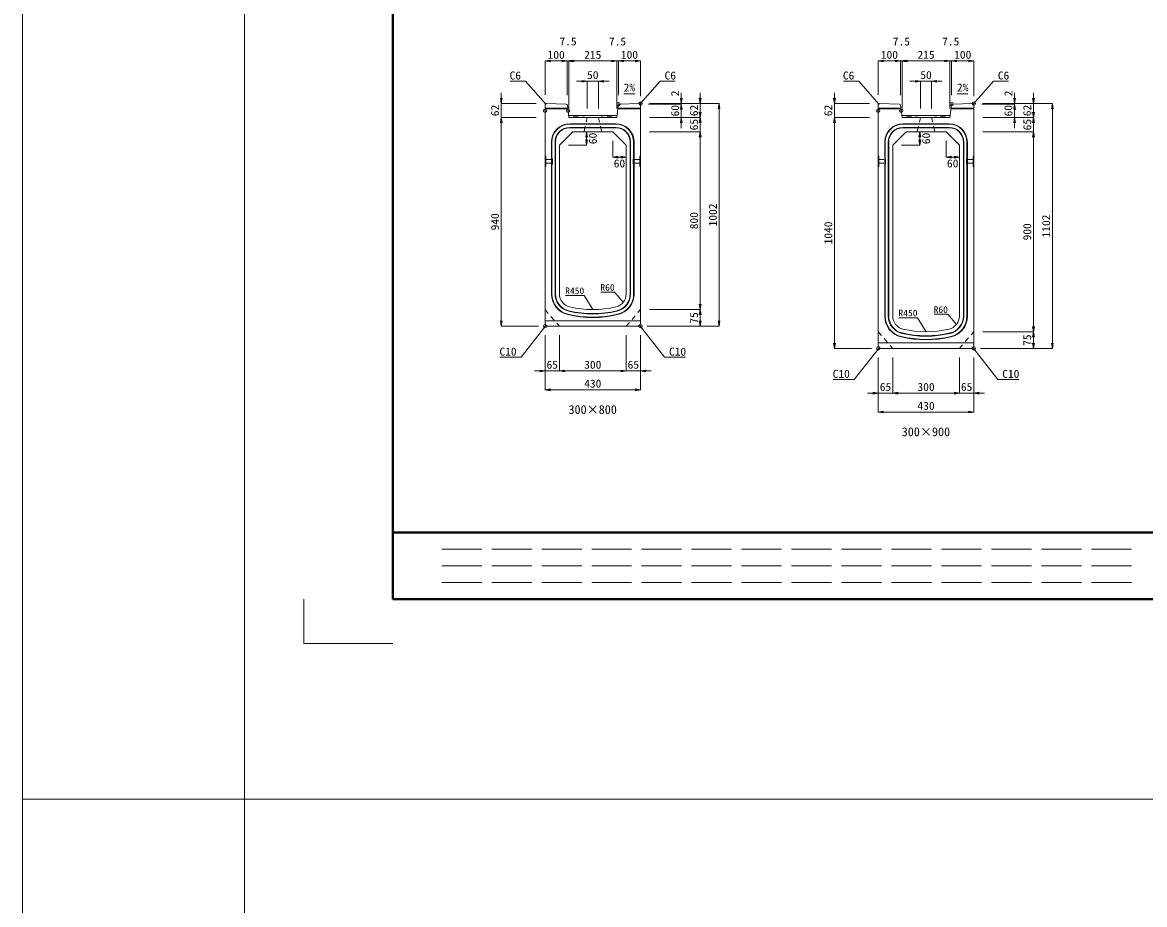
# Model space of a CAD drawing. Units: millimetres at full size. Extents: x -1267 to 18002, y -8037 to 14483.
# Drawn here: x -1267 to 3784, y 6168 to 10138 of the extents above; entities that cross this region are included whole.
import ezdxf
from ezdxf.enums import TextEntityAlignment as Align

# ---------------------------------------------------------------- set-up
doc = ezdxf.new("R2010")
doc.units = ezdxf.units.MM
doc.header["$LTSCALE"] = 30
doc.header["$PDMODE"] = 32
doc.header["$PDSIZE"] = 15
doc.linetypes.add('DASHED', pattern=[7.5, 6, -1.5])
doc.linetypes.add('USER1', pattern=[1.35, 0.75, -0.6])
for name, color, linetype, lineweight in [('0_2', 5, 'Continuous', 13), ('Defpoints_3', 1, 'Continuous', 13), ('インサート', 3, 'USER1', 9), ('図枠', 7, 'Continuous', 5), ('寸法線', 7, 'Continuous', 13), ('引出線', 4, 'Continuous', 13), ('排水孔', 30, 'USER1', 9), ('本体', 2, 'Continuous', 13), ('目地', 132, 'Continuous', 5), ('補助線', 8, 'Continuous', 13)]:
    doc.layers.add(name, color=color, linetype=linetype, lineweight=lineweight)
doc.layers.add('文字', color=7, linetype='Continuous')
doc.styles.add('ＭＳ 明朝', font='')
doc.styles.get('ＭＳ 明朝').set_extended_font_data('MS Mincho')

# ---------------------------------------------------------------- blocks, each defined once
blk = doc.blocks.new('open_arrow')
at = {"color": 0, "linetype": 'Continuous', "lineweight": -2}
blk.add_lwpolyline([(7.5, 1.25), (0, 0), (7.5, -1.25)], dxfattribs=at)

msp = doc.modelspace()

# ---------------------------------------------------------------- linework, layer by layer
at = {"layer": '0_2'}
for p, q in [((-1267.22, 14483.45), (-1267.22, -8037.05)), ((-267.22, 14483.45), (-267.22, -8037.05)), ((-1267.22, 6643.28), (18001.66, 6643.28))]:
    msp.add_line(p, q, dxfattribs=at)
at = {"layer": 'Defpoints_3'}
for p, q in [((0, 7543.37), (0, 7343.37)), ((0, 7343.37), (400, 7343.37))]:
    msp.add_line(p, q, dxfattribs=at)
at = {"layer": 'インサート'}
for p, q in [((1088.2, 9521.53), (1115.2, 9521.53)), ((1088.2, 9521.53), (1088.2, 9504.53)), ((1088.2, 9504.53), (1115.2, 9504.53)), ((1118.2, 9525.53), (1115.2, 9525.53)), ((1115.2, 9525.53), (1115.2, 9500.53)), ((1115.2, 9500.53), (1118.2, 9500.53)), ((1118.2, 9500.53), (1118.2, 9525.53)), ((1481.8, 9525.53), (1484.8, 9525.53)), ((1481.8, 9500.53), (1481.8, 9525.53)), ((1484.8, 9500.53), (1481.8, 9500.53)), ((1484.8, 9525.53), (1484.8, 9500.53)), ((1511.8, 9521.53), (1484.8, 9521.53)), ((1511.8, 9504.53), (1484.8, 9504.53)), ((1511.8, 9521.53), (1511.8, 9504.53)), ((2588.2, 9521.53), (2615.2, 9521.53)), ((2588.2, 9521.53), (2588.2, 9504.53)), ((2588.2, 9504.53), (2615.2, 9504.53)), ((2618.2, 9525.53), (2615.2, 9525.53)), ((2615.2, 9525.53), (2615.2, 9500.53)), ((2615.2, 9500.53), (2618.2, 9500.53)), ((2618.2, 9500.53), (2618.2, 9525.53)), ((2981.8, 9525.53), (2984.8, 9525.53)), ((2981.8, 9500.53), (2981.8, 9525.53)), ((2984.8, 9500.53), (2981.8, 9500.53)), ((2984.8, 9525.53), (2984.8, 9500.53)), ((3011.8, 9521.53), (2984.8, 9521.53)), ((3011.8, 9504.53), (2984.8, 9504.53)), ((3011.8, 9521.53), (3011.8, 9504.53))]:
    msp.add_line(p, q, dxfattribs=at)
at = {"layer": '図枠', "lineweight": 40}
for p, q in [((400, 7543.37), (400, 13083.37)), ((400, 7843.37), (8200, 7843.37)), ((400, 7543.37), (8200, 7543.37))]:
    msp.add_line(p, q, dxfattribs=at)
at = {"layer": '図枠', "linetype": 'DASHED', "lineweight": 9}
for p, q in [((3725, 7768.37), (600, 7768.37)), ((3725, 7693.37), (600, 7693.37)), ((3725, 7618.37), (600, 7618.37))]:
    msp.add_line(p, q, dxfattribs=at)
at = {"layer": '寸法線'}
for p, q in [((1085, 9964.77), (1233, 9964.77)), ((1085, 9813.03), (1085, 9964.77)), ((1137, 9964.77), (1240.5, 9964.77)), ((1185, 9811.03), (1185, 9964.77)), ((1185, 9811.03), (1185, 9964.77)), ((1192.5, 9751.03), (1192.5, 9964.77)), ((1192.5, 9964.77), (1407.5, 9964.77)), ((1192.5, 9751.03), (1192.5, 9964.77)), ((1359.5, 9964.77), (1463, 9964.77)), ((1407.5, 9751.03), (1407.5, 9964.77)), ((1407.5, 9751.03), (1407.5, 9964.77)), ((1415, 9811.03), (1415, 9964.77)), ((1415, 9964.77), (1515, 9964.77)), ((1415, 9811.03), (1415, 9964.77)), ((1515, 9807.03), (1515, 9964.77)), ((2585, 9964.77), (2733, 9964.77)), ((2585, 9813.03), (2585, 9964.77)), ((2637, 9964.77), (2740.5, 9964.77)), ((2685, 9811.03), (2685, 9964.77)), ((2685, 9811.03), (2685, 9964.77)), ((2692.5, 9751.03), (2692.5, 9964.77)), ((2692.5, 9964.77), (2907.5, 9964.77)), ((2692.5, 9751.03), (2692.5, 9964.77)), ((2859.5, 9964.77), (2963, 9964.77)), ((2907.5, 9751.03), (2907.5, 9964.77)), ((2907.5, 9751.03), (2907.5, 9964.77)), ((2915, 9811.03), (2915, 9964.77)), ((2915, 9964.77), (3015, 9964.77)), ((2915, 9811.03), (2915, 9964.77)), ((3015, 9807.03), (3015, 9964.77)), ((1227, 9873.58), (1373, 9873.58)), ((1275, 9751.03), (1275, 9873.58)), ((1325, 9751.03), (1325, 9873.58)), ((2727, 9873.58), (2873, 9873.58)), ((2775, 9751.03), (2775, 9873.58)), ((2825, 9751.03), (2825, 9873.58)), ((887.87, 9663.03), (887.87, 9821.03)), ((1698.51, 9723.03), (1698.51, 9821.03)), ((1783.51, 9663.03), (1783.51, 9821.03)), ((2387.87, 9663.03), (2387.87, 9821.03)), ((3198.51, 9723.03), (3198.51, 9821.03)), ((3283.51, 9663.03), (3283.51, 9821.03)), ((1045, 9773.03), (887.87, 9773.03)), ((1550.92, 9771.03), (1698.51, 9771.03)), ((1550.92, 9771.03), (1698.51, 9771.03)), ((1555, 9773.03), (1783.51, 9773.03)), ((1555, 9773.03), (1868.51, 9773.03)), ((1555, 9773.03), (1698.51, 9773.03)), ((1698.51, 9663.03), (1698.51, 9771.03)), ((1783.51, 9598.03), (1783.51, 9759.03)), ((1868.51, 8771.03), (1868.51, 9773.03)), ((2545, 9773.03), (2387.87, 9773.03)), ((3050.92, 9771.03), (3198.51, 9771.03)), ((3050.92, 9771.03), (3198.51, 9771.03)), ((3055, 9773.03), (3283.51, 9773.03)), ((3055, 9773.03), (3368.51, 9773.03)), ((3055, 9773.03), (3198.51, 9773.03)), ((3198.51, 9663.03), (3198.51, 9771.03)), ((3283.51, 9598.03), (3283.51, 9759.03)), ((3368.51, 8671.03), (3368.51, 9773.03)), ((887.87, 8771.03), (887.87, 9711.03)), ((1045, 9711.03), (887.87, 9711.03)), ((1045, 9711.03), (887.87, 9711.03)), ((1555, 9711.03), (1783.51, 9711.03)), ((1555, 9711.03), (1783.51, 9711.03)), ((1555, 9711.03), (1698.51, 9711.03)), ((2387.87, 8671.03), (2387.87, 9711.03)), ((2545, 9711.03), (2387.87, 9711.03)), ((2545, 9711.03), (2387.87, 9711.03)), ((3055, 9711.03), (3283.51, 9711.03)), ((3055, 9711.03), (3283.51, 9711.03)), ((3055, 9711.03), (3198.51, 9711.03)), ((1272.17, 9586.03), (1272.17, 9646.03)), ((1390, 9606.03), (1390, 9531.8)), ((1555, 9646.03), (1783.51, 9646.03)), ((1555, 9646.03), (1783.51, 9646.03)), ((1783.51, 8846.03), (1783.51, 9646.03)), ((2772.17, 9586.03), (2772.17, 9646.03)), ((2890, 9606.03), (2890, 9531.8)), ((3055, 9646.03), (3283.51, 9646.03)), ((3055, 9646.03), (3283.51, 9646.03)), ((3283.51, 8746.03), (3283.51, 9646.03)), ((1190, 9586.03), (1272.17, 9586.03)), ((2690, 9586.03), (2772.17, 9586.03)), ((1390, 9531.8), (1450, 9531.8)), ((2890, 9531.8), (2950, 9531.8)), ((1555, 8846.03), (1783.51, 8846.03)), ((1555, 8846.03), (1783.51, 8846.03)), ((1783.51, 8771.03), (1783.51, 8846.03)), ((1055, 8771.03), (887.87, 8771.03)), ((1545, 8771.03), (1783.51, 8771.03)), ((1545, 8771.03), (1868.51, 8771.03)), ((3055, 8746.03), (3283.51, 8746.03)), ((3055, 8746.03), (3283.51, 8746.03)), ((3283.51, 8671.03), (3283.51, 8746.03)), ((1085, 8731.03), (1085, 8569.87)), ((1085, 8731.03), (1085, 8484.87)), ((1150, 8731.03), (1150, 8569.87)), ((1150, 8731.03), (1150, 8569.87)), ((1450, 8731.03), (1450, 8569.87)), ((1450, 8731.03), (1450, 8569.87)), ((1515, 8731.03), (1515, 8569.87)), ((1515, 8731.03), (1515, 8484.87)), ((2555, 8671.03), (2387.87, 8671.03)), ((3045, 8671.03), (3283.51, 8671.03)), ((3045, 8671.03), (3368.51, 8671.03)), ((2585, 8631.03), (2585, 8469.87)), ((2585, 8631.03), (2585, 8384.87)), ((2650, 8631.03), (2650, 8469.87)), ((2650, 8631.03), (2650, 8469.87)), ((2950, 8631.03), (2950, 8469.87)), ((2950, 8631.03), (2950, 8469.87)), ((3015, 8631.03), (3015, 8469.87)), ((3015, 8631.03), (3015, 8384.87)), ((1037, 8569.87), (1198, 8569.87)), ((1150, 8569.87), (1450, 8569.87)), ((1402, 8569.87), (1563, 8569.87)), ((1085, 8484.87), (1515, 8484.87)), ((2537, 8469.87), (2698, 8469.87)), ((2650, 8469.87), (2950, 8469.87)), ((2902, 8469.87), (3063, 8469.87)), ((2585, 8384.87), (3015, 8384.87))]:
    msp.add_line(p, q, dxfattribs=at)
at = {"layer": '引出線'}
for points in [[(1088, 9769.97), (996.97, 9874.28), (928.62, 9874.28)], [(1512, 9769.97), (1603.03, 9874.28), (1671.38, 9874.28)], [(2588, 9769.97), (2496.97, 9874.28), (2428.62, 9874.28)], [(3012, 9769.97), (3103.03, 9874.28), (3171.38, 9874.28)], [(1439.91, 9816.47), (1488.62, 9817.44), (1439.88, 9816.47)], [(2939.91, 9816.47), (2988.62, 9817.44), (2939.88, 9816.47)], [(1300, 8846.03), (1261.49, 8909.58), (1177.31, 8909.58)], [(1437.07, 8879.35), (1398.48, 8924.75), (1336.25, 8924.75)], [(2800, 8746.03), (2761.49, 8809.58), (2677.31, 8809.58)], [(2937.07, 8779.35), (2898.48, 8824.75), (2836.25, 8824.75)], [(1090, 8776.03), (977.02, 8631.6), (882.35, 8631.6)], [(1510, 8776.03), (1622.98, 8631.6), (1717.65, 8631.6)], [(2590, 8676.03), (2477.02, 8531.6), (2382.35, 8531.6)], [(3010, 8676.03), (3122.98, 8531.6), (3217.65, 8531.6)]]:
    msp.add_lwpolyline(points, dxfattribs=at)
at = {"layer": '排水孔'}
for p, q in [((1275, 9711.03), (1191.5, 9719.03)), ((1275, 9711.03), (1260, 9646.03)), ((1325, 9711.03), (1408.5, 9719.03)), ((1325, 9711.03), (1340, 9646.03)), ((2775, 9711.03), (2691.5, 9719.03)), ((2775, 9711.03), (2760, 9646.03)), ((2825, 9711.03), (2908.5, 9719.03)), ((2825, 9711.03), (2840, 9646.03))]:
    msp.add_line(p, q, dxfattribs=at)
at = {"layer": '本体'}
for p, q in [((1091, 9772.91), (1085, 9767.03)), ((1085, 9767.03), (1085, 8781.03)), ((1091, 9772.91), (1179.81, 9771.13)), ((1192.5, 9711.03), (1185.64, 9765.88)), ((1407.5, 9711.03), (1414.36, 9765.88)), ((1509, 9772.91), (1420.19, 9771.13)), ((1509, 9772.91), (1515, 9767.03)), ((1515, 8781.03), (1515, 9767.03)), ((2591, 9772.91), (2585, 9767.03)), ((2585, 9767.03), (2585, 8681.03)), ((2591, 9772.91), (2679.81, 9771.13)), ((2692.5, 9711.03), (2685.64, 9765.88)), ((2907.5, 9711.03), (2914.36, 9765.88)), ((3009, 9772.91), (2920.19, 9771.13)), ((3009, 9772.91), (3015, 9767.03)), ((3015, 8681.03), (3015, 9767.03)), ((1192.5, 9711.03), (1407.5, 9711.03)), ((2692.5, 9711.03), (2907.5, 9711.03)), ((1150, 9586.03), (1210, 9646.03)), ((1210, 9646.03), (1390, 9646.03)), ((1390, 9646.03), (1450, 9586.03)), ((2650, 9586.03), (2710, 9646.03)), ((2710, 9646.03), (2890, 9646.03)), ((2890, 9646.03), (2950, 9586.03)), ((1150, 9586.03), (1150, 8916.56)), ((1450, 8916.56), (1450, 9586.03)), ((2650, 9586.03), (2650, 8816.56)), ((2950, 8816.56), (2950, 9586.03)), ((1085, 8781.03), (1095, 8771.03)), ((1095, 8771.03), (1505, 8771.03)), ((1505, 8771.03), (1515, 8781.03)), ((2585, 8681.03), (2595, 8671.03)), ((2595, 8671.03), (3005, 8671.03)), ((3005, 8671.03), (3015, 8681.03))]:
    msp.add_line(p, q, dxfattribs=at)
at = {"layer": '本体', "lineweight": 9}
for p, q in [((1191.5, 9719.03), (1408.5, 9719.03)), ((2691.5, 9719.03), (2908.5, 9719.03)), ((1085, 9537.53), (1088.2, 9535.53)), ((1088.2, 9535.53), (1088.2, 9490.53)), ((1515, 9537.53), (1511.8, 9535.53)), ((1511.8, 9535.53), (1511.8, 9490.53)), ((2585, 9537.53), (2588.2, 9535.53)), ((2588.2, 9535.53), (2588.2, 9490.53)), ((3015, 9537.53), (3011.8, 9535.53)), ((3011.8, 9535.53), (3011.8, 9490.53)), ((1088.2, 9490.53), (1085, 9488.53)), ((1511.8, 9490.53), (1515, 9488.53)), ((2588.2, 9490.53), (2585, 9488.53)), ((3011.8, 9490.53), (3015, 9488.53)), ((1085, 8796.03), (1515, 8796.03)), ((2585, 8696.03), (3015, 8696.03))]:
    msp.add_line(p, q, dxfattribs=at)
at = {"layer": '本体', "linetype": 'USER1', "lineweight": 9}
for p, q in [((1085, 8846.03), (1150, 8771.03)), ((1450, 8771.03), (1515, 8846.03)), ((2585, 8746.03), (2650, 8671.03)), ((2950, 8671.03), (3015, 8746.03))]:
    msp.add_line(p, q, dxfattribs=at)
at = {"layer": '本体'}
for centre, radius, start, end in [((1179.69, 9765.13), 6, 7.12502, 88.85424), ((1420.31, 9765.13), 6, 91.14576, 172.87498), ((2679.69, 9765.13), 6, 7.12502, 88.85424), ((2920.31, 9765.13), 6, 91.14576, 172.87498), ((1210, 8916.56), 60, 180, 256.65764), ((1390, 8916.56), 60, 283.34236, 0), ((1300, 9296.03), 450, 256.65764, 283.34236), ((2710, 8816.56), 60, 180, 256.65764), ((2890, 8816.56), 60, 283.34236, 0), ((2800, 9196.03), 450, 256.65764, 283.34236)]:
    msp.add_arc(centre, radius, start, end, dxfattribs=at)
at = {"layer": '目地'}
for p, q in [((1085, 9753.03), (1187.25, 9753.03)), ((1085, 9749.03), (1187.75, 9749.03)), ((1515, 9749.03), (1412.25, 9749.03)), ((1515, 9753.03), (1412.75, 9753.03)), ((2585, 9753.03), (2687.25, 9753.03)), ((2585, 9749.03), (2687.75, 9749.03)), ((3015, 9749.03), (2912.25, 9749.03)), ((3015, 9753.03), (2912.75, 9753.03)), ((1404, 9682.03), (1196, 9682.03)), ((1404, 9680.03), (1196, 9680.03)), ((1404, 9666.03), (1196, 9666.03)), ((1404, 9664.03), (1196, 9664.03)), ((2904, 9682.03), (2696, 9682.03)), ((2904, 9680.03), (2696, 9680.03)), ((2904, 9666.03), (2696, 9666.03)), ((2904, 9664.03), (2696, 9664.03)), ((1114, 9600.03), (1114, 8916.56)), ((1116, 9600.03), (1116, 8916.56)), ((1130, 9600.03), (1130, 8916.56)), ((1132, 9600.03), (1132, 8916.56)), ((1468, 8916.56), (1468, 9600.03)), ((1470, 8916.56), (1470, 9600.03)), ((1484, 8916.56), (1484, 9600.03)), ((1486, 8916.56), (1486, 9600.03)), ((2614, 9600.03), (2614, 8816.56)), ((2616, 9600.03), (2616, 8816.56)), ((2630, 9600.03), (2630, 8816.56)), ((2632, 9600.03), (2632, 8816.56)), ((2968, 8816.56), (2968, 9600.03)), ((2970, 8816.56), (2970, 9600.03)), ((2984, 8816.56), (2984, 9600.03)), ((2986, 8816.56), (2986, 9600.03))]:
    msp.add_line(p, q, dxfattribs=at)
for centre, radius, start, end in [((1196, 9600.03), 82, 90, 180), ((1196, 9600.03), 80, 90, 180), ((1196, 9600.03), 66, 90, 180), ((1196, 9600.03), 64, 90, 180), ((1404, 9600.03), 82, 0, 90), ((1404, 9600.03), 80, 0, 90), ((1404, 9600.03), 66, 0, 90), ((1404, 9600.03), 64, 0, 90), ((2696, 9600.03), 82, 90, 180), ((2696, 9600.03), 80, 90, 180), ((2696, 9600.03), 66, 90, 180), ((2696, 9600.03), 64, 90, 180), ((2904, 9600.03), 82, 0, 90), ((2904, 9600.03), 80, 0, 90), ((2904, 9600.03), 66, 0, 90), ((2904, 9600.03), 64, 0, 90), ((1210, 8916.56), 96, 180, 256.65764), ((1210, 8916.56), 94, 180, 256.65764), ((1210, 8916.56), 80, 180, 256.65764), ((1210, 8916.56), 78, 180, 256.65764), ((1390, 8916.56), 78, 283.34236, 360), ((1390, 8916.56), 80, 283.34236, 360), ((1390, 8916.56), 94, 283.34236, 0), ((1390, 8916.56), 96, 283.34236, 0), ((1300, 9296.03), 468, 256.65764, 283.34236), ((1300, 9296.03), 486, 256.65764, 283.34236), ((1300, 9296.03), 484, 256.65764, 283.34236), ((1300, 9296.03), 470, 256.65764, 283.34236), ((2710, 8816.56), 96, 180, 256.65764), ((2710, 8816.56), 94, 180, 256.65764), ((2710, 8816.56), 80, 180, 256.65764), ((2710, 8816.56), 78, 180, 256.65764), ((2890, 8816.56), 78, 283.34236, 360), ((2890, 8816.56), 80, 283.34236, 360), ((2890, 8816.56), 94, 283.34236, 0), ((2890, 8816.56), 96, 283.34236, 0), ((2800, 9196.03), 470, 256.65764, 283.34236), ((2800, 9196.03), 468, 256.65764, 283.34236), ((2800, 9196.03), 486, 256.65764, 283.34236), ((2800, 9196.03), 484, 256.65764, 283.34236)]:
    msp.add_arc(centre, radius, start, end, dxfattribs=at)
at = {"layer": '補助線'}
for p in [(1085, 9741.03), (1188.75, 9741.03), (1415, 9771.03), (1515, 9773.03), (2585, 9741.03), (2688.75, 9741.03), (2915, 9771.03), (3015, 9773.03), (1085, 8771.03), (1515, 8771.03), (2585, 8671.03), (3015, 8671.03)]:
    msp.add_point(p, dxfattribs=at)

# ---------------------------------------------------------------- block references
at = {"layer": '寸法線', "xscale": 3.2, "yscale": 3.2}
for p in [(1085, 9964.77), (1185, 9964.77), (1192.5, 9964.77), (1192.5, 9964.77), (1415, 9964.77), (1415, 9964.77), (2585, 9964.77), (2685, 9964.77), (2692.5, 9964.77), (2692.5, 9964.77), (2915, 9964.77), (2915, 9964.77), (1325, 9873.58), (2825, 9873.58), (1390, 9531.8), (2890, 9531.8), (1150, 8569.87), (1150, 8569.87), (1515, 8569.87), (1085, 8484.87), (2650, 8469.87), (2650, 8469.87), (3015, 8469.87), (2585, 8384.87)]:
    msp.add_blockref('open_arrow', p, dxfattribs=at)
for p, rotation in [((1185, 9964.77), 180), ((1407.5, 9964.77), 180), ((1407.5, 9964.77), 180), ((1515, 9964.77), 180), ((2685, 9964.77), 180), ((2907.5, 9964.77), 180), ((2907.5, 9964.77), 180), ((3015, 9964.77), 180), ((1275, 9873.58), 180), ((2775, 9873.58), 180), ((887.87, 9773.03), 90), ((1698.51, 9773.03), 90), ((1698.51, 9771.03), 270), ((1698.51, 9771.03), 270), ((1783.51, 9773.03), 90), ((1868.51, 9773.03), 270), ((2387.87, 9773.03), 90), ((3198.51, 9773.03), 90), ((3198.51, 9771.03), 270), ((3198.51, 9771.03), 270), ((3283.51, 9773.03), 90), ((3368.51, 9773.03), 270), ((887.87, 9711.03), 270), ((887.87, 9711.03), 270), ((1698.51, 9711.03), 270), ((1783.51, 9711.03), 90), ((1783.51, 9711.03), 270), ((2387.87, 9711.03), 270), ((2387.87, 9711.03), 270), ((3198.51, 9711.03), 270), ((3283.51, 9711.03), 90), ((3283.51, 9711.03), 270), ((1272.17, 9646.03), 270), ((1272.17, 9586.03), 90), ((1783.51, 9646.03), 270), ((1783.51, 9646.03), 270), ((2772.17, 9646.03), 270), ((2772.17, 9586.03), 90), ((3283.51, 9646.03), 270), ((3283.51, 9646.03), 270), ((1450, 9531.8), 180), ((2950, 9531.8), 180), ((1783.51, 8846.03), 90), ((1783.51, 8846.03), 270), ((887.87, 8771.03), 90), ((1783.51, 8771.03), 90), ((1868.51, 8771.03), 90), ((3283.51, 8746.03), 90), ((3283.51, 8746.03), 270), ((2387.87, 8671.03), 90), ((3283.51, 8671.03), 90), ((3368.51, 8671.03), 90), ((1085, 8569.87), 180), ((1450, 8569.87), 180), ((1450, 8569.87), 180), ((1515, 8484.87), 180), ((2585, 8469.87), 180), ((2950, 8469.87), 180), ((2950, 8469.87), 180), ((3015, 8384.87), 180)]:
    msp.add_blockref('open_arrow', p, dxfattribs=dict(at, rotation=rotation))
at = {"layer": '引出線'}
for p, xscale, yscale, rotation in [((1439.91, 9816.47), 0.16, 0.16, 1.1), ((2939.91, 9816.47), 0.16, 0.16, 1.1), ((1088, 9769.97), 0.16, 0.16, 131.1), ((1512, 9769.97), 0.16, 0.16, 48.9), ((2588, 9769.97), 0.16, 0.16, 131.1), ((3012, 9769.97), 0.16, 0.16, 48.9), ((1300, 8846.03), 0.133, 0.133, 121.2), ((1437.07, 8879.35), 0.133, 0.133, 130.4), ((1090, 8776.03), 0.16, 0.16, 232), ((1510, 8776.03), 0.16, 0.16, 308), ((2800, 8746.03), 0.133, 0.133, 121.2), ((2937.07, 8779.35), 0.133, 0.133, 130.4), ((2590, 8676.03), 0.16, 0.16, 232), ((3010, 8676.03), 0.16, 0.16, 308)]:
    msp.add_blockref('open_arrow', p, dxfattribs=dict(at, xscale=xscale, yscale=yscale, rotation=rotation))

# ---------------------------------------------------------------- texts
at = {"layer": '寸法線', "style": 'ＭＳ 明朝', "width": 1.05}
for s, p in [('7.5', (1188.75, 10052.77)), ('7.5', (1411.25, 10052.77)), ('7.5', (2688.75, 10052.77)), ('7.5', (2911.25, 10052.77)), ('100', (1135, 9992.77)), ('215', (1300, 9992.77)), ('100', (1465, 9992.77)), ('100', (2635, 9992.77)), ('215', (2800, 9992.77)), ('100', (2965, 9992.77)), ('50', (1300, 9901.58)), ('50', (2800, 9901.58)), ('60', (1420, 9503.8)), ('60', (2920, 9503.8)), ('65', (1117.5, 8597.87)), ('300', (1300, 8597.87)), ('65', (1482.5, 8597.87)), ('430', (1300, 8512.87)), ('65', (2617.5, 8497.87)), ('300', (2800, 8497.87)), ('65', (2982.5, 8497.87)), ('430', (2800, 8412.87))]:
    msp.add_text(s, height=36.03, dxfattribs=at).set_placement(p, align=Align.MIDDLE_CENTER)
for s, p in [('2', (1670.51, 9818.95)), ('2', (3170.51, 9818.95)), ('62', (859.87, 9742.03)), ('60', (1670.51, 9741.03)), ('62', (1755.51, 9742.03)), ('62', (2359.87, 9742.03)), ('60', (3170.51, 9741.03)), ('62', (3255.51, 9742.03)), ('65', (1755.51, 9678.53)), ('65', (3255.51, 9678.53)), ('60', (1300.17, 9616.03)), ('60', (2800.17, 9616.03)), ('1002', (1840.51, 9272.03)), ('940', (859.87, 9241.03)), ('800', (1755.51, 9246.03)), ('1102', (3340.51, 9222.03)), ('1040', (2359.87, 9191.03)), ('900', (3255.51, 9196.03)), ('75', (1755.51, 8808.53)), ('75', (3255.51, 8708.53))]:
    msp.add_text(s, height=36.03, rotation=90, dxfattribs=at).set_placement(p, align=Align.MIDDLE_CENTER)
at = {"layer": '引出線', "style": 'ＭＳ 明朝', "width": 1.05}
for s, height, p in [('C6', 36.03, (976.97, 9917.48)), ('C6', 36.03, (2476.97, 9917.48)), ('R450', 30.02, (1261.49, 8945.58)), ('R60', 30.02, (1398.48, 8960.75)), ('R450', 30.02, (2761.49, 8845.58)), ('R60', 30.02, (2898.48, 8860.75)), ('C10', 36.03, (957.02, 8674.8)), ('C10', 36.03, (2457.02, 8574.8))]:
    msp.add_text(s, height=height, dxfattribs=at).set_placement(p, align=Align.TOP_RIGHT)
for s, p in [('C6', (1623.03, 9917.48)), ('C6', (3123.03, 9917.48)), ('C10', (1642.98, 8674.8)), ('C10', (3142.98, 8574.8))]:
    msp.add_text(s, height=36.03, dxfattribs=at).set_placement(p, align=Align.TOP_LEFT)
for p in [(1438.94, 9863.36), (2938.94, 9863.36)]:
    msp.add_text('2%', height=36.03, rotation=1.146, dxfattribs=at).set_placement(p, align=Align.TOP_LEFT)
at = {"layer": '文字', "style": 'ＭＳ 明朝'}
for s, p in [('300×800', (1299.52, 8396.06)), ('300×900', (2799.52, 8296.06))]:
    msp.add_text(s, height=40.03, dxfattribs=at).set_placement(p, align=Align.MIDDLE_CENTER)

doc.saveas('drawing.dxf')
